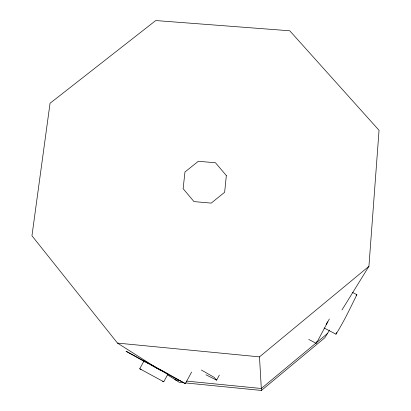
<?xml version="1.0" encoding="UTF-8"?>
<svg xmlns="http://www.w3.org/2000/svg" width="411" height="411" viewBox="0 0 411 411"><rect width="100%" height="100%" fill="white"/><g stroke="black" fill="none" stroke-linecap="round" stroke-linejoin="round"><path stroke-width="0.62" d="M341.983 309.961L368.924 266.333L379.045 130.313L289.755 30.784L155.733 20.55L50.044 103.284L31.955 235.77L117.495 343.093L158.132 368.893M352.499 292.421L356.866 294.682C350.3 308.034 343.92 321.638 335.957 334.189L324.109 327.983M335.957 334.189L336.773 332.499M308.718 339.414L316.08 343.288L316.938 341.582M205.932 374.786L216.633 380.16L219.335 375.079M326.154 324.485L327.603 321.751M329.345 318.962L317.934 340.426L316.08 343.288M166.414 373.563L185.376 383.653L191.603 372.058M163.753 381.793L167.904 374.113L143.958 361.033L139.745 368.754L163.753 381.793L162.607 381.172M329.519 330.141L324.803 337.78L261.427 390.45L185.628 382.939M356.183 295.637L356.866 294.682M327.387 333.593L261.314 388.493L186.435 381.079M117.495 343.093L259.49 356.871L368.924 266.333M180.09 380.452L175.646 380.011L174.845 379.014M183.717 382.749L179.263 382.307L167.344 374.74M167.904 374.113L159.889 369.843M153.873 366.586L158.795 369.253M164.21 372.366L165.309 372.962M139.745 368.754L141.127 369.504M144.862 361.855L126.043 351.246L164.282 371.765L185.376 383.653M149.039 363.93L143.958 361.033M150.642 364.814L152.779 365.99M201.405 370.039L214.049 377.277L216.633 380.16M159.756 369.926L160.84 370.614M259.49 356.871L261.427 390.45M226.348 175.543L224.642 192.281L211.218 203.111L193.987 201.601L183.126 188.675L184.96 171.993L198.323 161.287L215.431 162.741L226.348 175.543"/></g></svg>
